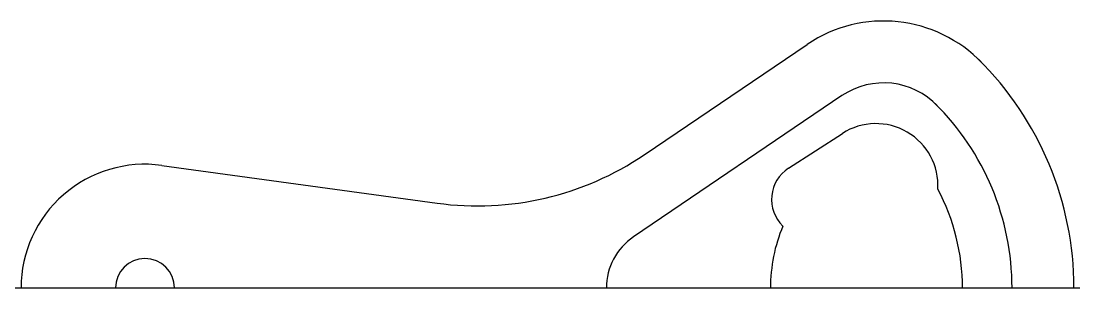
# Model space of a CAD drawing. Header units: inches. Extents: x 0 to 3.35, y 0 to 0.85.
import ezdxf

# ---------------------------------------------------------------- set-up
doc = ezdxf.new("R2010")
doc.units = ezdxf.units.IN
doc.header["$MEASUREMENT"] = 0
for name, color, linetype in [('handle', 1, 'Continuous'), ('metal', 8, 'Continuous'), ('spacing', 4, 'Continuous')]:
    doc.layers.add(name, color=color, linetype=linetype)

msp = doc.modelspace()

# ---------------------------------------------------------------- linework, layer by layer
msp.add_xline((0, 0), (1, 0))
msp.add_xline((0, 0), (1, 0))
at = {"layer": 'handle'}
for p, q in [((1.9805, 0.4239), (2.4987, 0.775)), ((0.4472, 0.39), (1.322, 0.27))]:
    msp.add_line(p, q, dxfattribs=at)
for centre, radius, start, end in [((2.7416, 0.4165), 0.433, 43.7129, 124.1204), ((2.3228, 0), 1.0236, 0, 45.3199), ((1.4505, 1.2061), 0.9449, 262.1848, 304.1204), ((0.3937, 0), 0.3937, 82.1848, 180)]:
    msp.add_arc(centre, radius, start, end, dxfattribs=at)
at = {"layer": 'metal'}
msp.add_line((2.6091, 0.612), (1.9466, 0.1629), dxfattribs=at)
for centre, radius, start, end in [((2.7416, 0.4165), 0.2362, 43.468, 124.1339), ((2.3228, 0), 0.8268, 0, 45.2348), ((2.057, 0), 0.1968, 124.1339, 180)]:
    msp.add_arc(centre, radius, start, end, dxfattribs=at)
msp.add_point((0, 0), dxfattribs=at)
at = {"layer": 'spacing'}
msp.add_line((2.4392, 0.3811), (2.6105, 0.4916), dxfattribs=at)
for centre, radius, start, end in [((2.7172, 0.3262), 0.1968, 356.5693, 122.8314), ((2.5032, 0.2819), 0.118, 122.8314, 226.0051), ((2.3228, 0), 0.6693, 0, 28.02), ((2.8936, 0), 0.5118, 157.3602, 180), ((0.3937, 0), 0.0938, 0, 180)]:
    msp.add_arc(centre, radius, start, end, dxfattribs=at)
msp.add_point((0, 0), dxfattribs=at)

doc.saveas('drawing.dxf')
